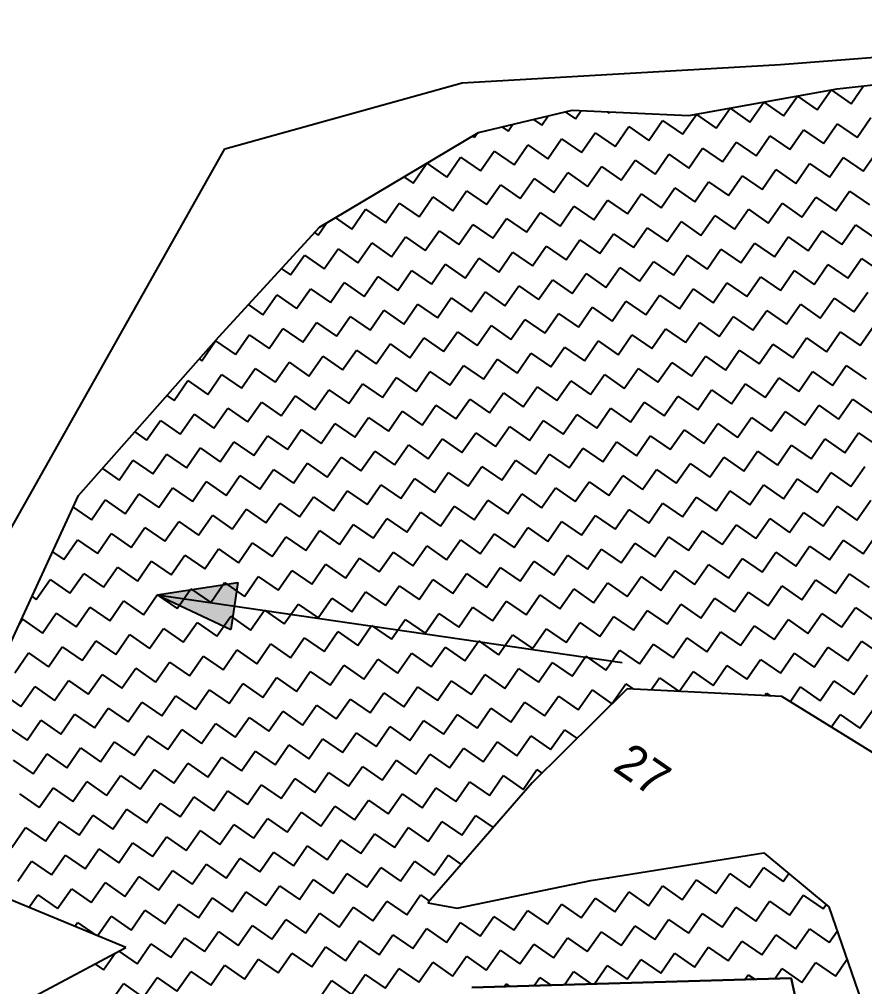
# Model space of a CAD drawing. Header units: metres. Extents: x 282167 to 284586, y 2020907 to 2023042.
# Drawn here: x 282278.9 to 282497.5, y 2022656 to 2022906.3 of the extents above; entities that cross this region are included whole.
import ezdxf
from ezdxf.enums import TextEntityAlignment as Align

# ---------------------------------------------------------------- set-up
doc = ezdxf.new("R2010")
doc.units = ezdxf.units.M
doc.header["$MEASUREMENT"] = 0
for name, color, linetype in [('POLY_HATCH', 12, 'Continuous'), ('POLY_PARCEL', 6, 'Continuous'), ('TEXT_PARCEL', 7, 'Continuous'), ('V_BOUND_LINE', 7, 'Continuous')]:
    doc.layers.add(name, color=color, linetype=linetype)
doc.styles.add('TEXT_MAP', font='', dxfattribs={"height": 2.5})
doc.styles.get('TEXT_MAP').set_extended_font_data('Kruti Dev 050')

msp = doc.modelspace()

# ---------------------------------------------------------------- hatches: boundary and pattern name
h = msp.add_hatch(color=256)
h.paths.add_polyline_path([(282334.51, 2022754.48), (282335.39, 2022760.59), (282314.54, 2022757.38)])
h.paths.add_polyline_path([(282314.54, 2022757.38), (282333.62, 2022748.38), (282334.51, 2022754.48)])

# ---------------------------------------------------------------- linework, layer by layer
for points in [[(282314.54, 2022757.38), (282335.39, 2022760.59)], [(282335.39, 2022760.59), (282333.62, 2022748.38)], [(282314.54, 2022757.38), (282434.81, 2022739.91)], [(282314.54, 2022757.38), (282333.62, 2022748.38)]]:
    msp.add_lwpolyline(points)
at = {"layer": 'POLY_HATCH'}
for p, q in [((282490.42, 2022888.31), (282522.46, 2022891.81)), ((282452.09, 2022881.37), (282490.42, 2022888.31)), ((282397.64, 2022877.03), (282421.91, 2022882.81)), ((282421.91, 2022882.81), (282452.09, 2022881.37)), ((282356.51, 2022852.55), (282397.64, 2022877.03)), ((282330.48, 2022824.18), (282356.51, 2022852.55)), ((282294.22, 2022783.09), (282330.48, 2022824.18)), ((282272.42, 2022735.88), (282294.22, 2022783.09)), ((282436.12, 2022733.03), (282411.53, 2022708.79)), ((282476.07, 2022731.06), (282436.12, 2022733.03)), ((282507.18, 2022711.84), (282476.07, 2022731.06)), ((282411.53, 2022708.79), (282384.5, 2022677.66)), ((282426.72, 2022683.46), (282471.45, 2022690.64)), ((282471.45, 2022690.64), (282488.26, 2022676.65)), ((282306.39, 2022666.15), (282250.64, 2022689.2)), ((282392.12, 2022676.28), (282426.72, 2022683.46)), ((282384.5, 2022677.66), (282392.12, 2022676.28)), ((282488.26, 2022676.65), (282499.92, 2022642.87)), ((282279.12, 2022651.55), (282306.39, 2022666.15)), ((282395.96, 2022655.8), (282478.53, 2022658.19)), ((282478.53, 2022658.19), (282496.6, 2022576.83))]:
    msp.add_line(p, q, dxfattribs=at)
at = {"layer": 'POLY_HATCH', "linetype": 'Continuous'}
for p, q in [((282485.28, 2022882.86), (282488.85, 2022888.01)), ((282488.85, 2022888.01), (282494, 2022884.44)), ((282494, 2022884.44), (282497.19, 2022889.05)), ((282467.86, 2022879.7), (282471.42, 2022884.85)), ((282471.42, 2022884.85), (282476.57, 2022881.28)), ((282476.57, 2022881.28), (282480.14, 2022886.43)), ((282480.14, 2022886.43), (282485.28, 2022882.86)), ((282420.04, 2022882.36), (282422.71, 2022880.51)), ((282422.71, 2022880.51), (282424.22, 2022882.7)), ((282431.02, 2022882.37), (282431.42, 2022882.09)), ((282431.42, 2022882.09), (282431.6, 2022882.34)), ((282459.14, 2022878.12), (282462.71, 2022883.27)), ((282462.71, 2022883.27), (282467.86, 2022879.7)), ((282411.85, 2022880.41), (282414, 2022878.93)), ((282414, 2022878.93), (282415.65, 2022881.32)), ((282441.72, 2022874.96), (282445.28, 2022880.1)), ((282445.28, 2022880.1), (282450.43, 2022876.54)), ((282450.43, 2022876.54), (282454, 2022881.68)), ((282454, 2022881.68), (282459.14, 2022878.12)), ((282495.58, 2022875.73), (282499.14, 2022880.88)), ((282403.67, 2022878.47), (282405.28, 2022877.35)), ((282405.28, 2022877.35), (282406.53, 2022879.15)), ((282433, 2022873.38), (282436.57, 2022878.52)), ((282436.57, 2022878.52), (282441.72, 2022874.96)), ((282478.15, 2022872.57), (282481.72, 2022877.71)), ((282481.72, 2022877.71), (282486.86, 2022874.15)), ((282486.86, 2022874.15), (282490.43, 2022879.29)), ((282490.43, 2022879.29), (282495.58, 2022875.73)), ((282396.08, 2022876.1), (282396.57, 2022875.77)), ((282396.57, 2022875.77), (282397.31, 2022876.84)), ((282415.58, 2022870.21), (282419.14, 2022875.36)), ((282419.14, 2022875.36), (282424.29, 2022871.8)), ((282424.29, 2022871.8), (282427.86, 2022876.94)), ((282427.86, 2022876.94), (282433, 2022873.38)), ((282460.72, 2022869.41), (282464.29, 2022874.55)), ((282464.29, 2022874.55), (282469.44, 2022870.99)), ((282469.44, 2022870.99), (282473, 2022876.13)), ((282473, 2022876.13), (282478.15, 2022872.57)), ((282398.15, 2022867.05), (282401.72, 2022872.2)), ((282401.72, 2022872.2), (282406.86, 2022868.63)), ((282406.86, 2022868.63), (282410.43, 2022873.78)), ((282410.43, 2022873.78), (282415.58, 2022870.21)), ((282452.01, 2022867.82), (282455.58, 2022872.97)), ((282455.58, 2022872.97), (282460.72, 2022869.41)), ((282497.16, 2022867.01), (282500.73, 2022872.16)), ((282389.44, 2022865.47), (282393, 2022870.62)), ((282393, 2022870.62), (282398.15, 2022867.05)), ((282434.58, 2022864.66), (282438.15, 2022869.81)), ((282438.15, 2022869.81), (282443.3, 2022866.24)), ((282443.3, 2022866.24), (282446.86, 2022871.39)), ((282446.86, 2022871.39), (282452.01, 2022867.82)), ((282488.45, 2022865.43), (282492.01, 2022870.58)), ((282492.01, 2022870.58), (282497.16, 2022867.01)), ((282380.72, 2022863.89), (282384.29, 2022869.04)), ((282384.29, 2022869.04), (282389.44, 2022865.47)), ((282425.87, 2022863.08), (282429.44, 2022868.23)), ((282429.44, 2022868.23), (282434.58, 2022864.66)), ((282471.02, 2022862.27), (282474.59, 2022867.42)), ((282474.59, 2022867.42), (282479.73, 2022863.85)), ((282479.73, 2022863.85), (282483.3, 2022869)), ((282483.3, 2022869), (282488.45, 2022865.43)), ((282378.34, 2022865.54), (282380.72, 2022863.89)), ((282408.44, 2022859.92), (282412.01, 2022865.07)), ((282412.01, 2022865.07), (282417.16, 2022861.5)), ((282417.16, 2022861.5), (282420.72, 2022866.65)), ((282420.72, 2022866.65), (282425.87, 2022863.08)), ((282462.31, 2022860.69), (282465.87, 2022865.84)), ((282465.87, 2022865.84), (282471.02, 2022862.27)), ((282399.73, 2022858.34), (282403.3, 2022863.49)), ((282403.3, 2022863.49), (282408.44, 2022859.92)), ((282444.88, 2022857.53), (282448.44, 2022862.68)), ((282448.44, 2022862.68), (282453.59, 2022859.11)), ((282453.59, 2022859.11), (282457.16, 2022864.26)), ((282457.16, 2022864.26), (282462.31, 2022860.69)), ((282382.3, 2022855.18), (282385.87, 2022860.33)), ((282385.87, 2022860.33), (282391.02, 2022856.76)), ((282391.02, 2022856.76), (282394.58, 2022861.91)), ((282394.58, 2022861.91), (282399.73, 2022858.34)), ((282427.45, 2022854.37), (282431.02, 2022859.52)), ((282431.02, 2022859.52), (282436.17, 2022855.95)), ((282436.17, 2022855.95), (282439.73, 2022861.1)), ((282439.73, 2022861.1), (282444.88, 2022857.53)), ((282481.31, 2022855.14), (282484.88, 2022860.29)), ((282484.88, 2022860.29), (282490.03, 2022856.72)), ((282490.03, 2022856.72), (282493.59, 2022861.87)), ((282493.59, 2022861.87), (282498.74, 2022858.3)), ((282364.88, 2022852.02), (282368.44, 2022857.16)), ((282368.44, 2022857.16), (282373.59, 2022853.6)), ((282373.59, 2022853.6), (282377.16, 2022858.74)), ((282377.16, 2022858.74), (282382.3, 2022855.18)), ((282418.74, 2022852.79), (282422.3, 2022857.94)), ((282422.3, 2022857.94), (282427.45, 2022854.37)), ((282463.89, 2022851.98), (282467.45, 2022857.13)), ((282467.45, 2022857.13), (282472.6, 2022853.56)), ((282472.6, 2022853.56), (282476.17, 2022858.71)), ((282476.17, 2022858.71), (282481.31, 2022855.14)), ((282360.6, 2022854.98), (282364.88, 2022852.02)), ((282401.31, 2022849.63), (282404.88, 2022854.77)), ((282404.88, 2022854.77), (282410.03, 2022851.21)), ((282410.03, 2022851.21), (282413.59, 2022856.35)), ((282413.59, 2022856.35), (282418.74, 2022852.79)), ((282455.17, 2022850.4), (282458.74, 2022855.54)), ((282458.74, 2022855.54), (282463.89, 2022851.98)), ((282356.16, 2022850.44), (282358.42, 2022853.69)), ((282392.6, 2022848.05), (282396.16, 2022853.19)), ((282396.16, 2022853.19), (282401.31, 2022849.63)), ((282437.75, 2022847.24), (282441.31, 2022852.38)), ((282441.31, 2022852.38), (282446.46, 2022848.82)), ((282446.46, 2022848.82), (282450.03, 2022853.96)), ((282450.03, 2022853.96), (282455.17, 2022850.4)), ((282491.61, 2022848.01), (282495.17, 2022853.15)), ((282495.17, 2022853.15), (282500.32, 2022849.59)), ((282355.19, 2022851.11), (282356.16, 2022850.44)), ((282375.17, 2022844.88), (282378.74, 2022850.03)), ((282378.74, 2022850.03), (282383.89, 2022846.47)), ((282383.89, 2022846.47), (282387.45, 2022851.61)), ((282387.45, 2022851.61), (282392.6, 2022848.05)), ((282429.03, 2022845.66), (282432.6, 2022850.8)), ((282432.6, 2022850.8), (282437.75, 2022847.24)), ((282474.18, 2022844.85), (282477.75, 2022849.99)), ((282477.75, 2022849.99), (282482.89, 2022846.43)), ((282482.89, 2022846.43), (282486.46, 2022851.57)), ((282486.46, 2022851.57), (282491.61, 2022848.01)), ((282366.46, 2022843.3), (282370.02, 2022848.45)), ((282370.02, 2022848.45), (282375.17, 2022844.88)), ((282411.61, 2022842.49), (282415.17, 2022847.64)), ((282415.17, 2022847.64), (282420.32, 2022844.07)), ((282420.32, 2022844.07), (282423.89, 2022849.22)), ((282423.89, 2022849.22), (282429.03, 2022845.66)), ((282465.47, 2022843.27), (282469.03, 2022848.41)), ((282469.03, 2022848.41), (282474.18, 2022844.85)), ((282349.03, 2022840.14), (282352.6, 2022845.29)), ((282352.6, 2022845.29), (282357.74, 2022841.72)), ((282357.74, 2022841.72), (282361.31, 2022846.87)), ((282361.31, 2022846.87), (282366.46, 2022843.3)), ((282394.18, 2022839.33), (282397.75, 2022844.48)), ((282397.75, 2022844.48), (282402.89, 2022840.91)), ((282402.89, 2022840.91), (282406.46, 2022846.06)), ((282406.46, 2022846.06), (282411.61, 2022842.49)), ((282448.04, 2022840.1), (282451.61, 2022845.25)), ((282451.61, 2022845.25), (282456.75, 2022841.68)), ((282456.75, 2022841.68), (282460.32, 2022846.83)), ((282460.32, 2022846.83), (282465.47, 2022843.27)), ((282493.19, 2022839.29), (282496.75, 2022844.44)), ((282496.75, 2022844.44), (282501.9, 2022840.87)), ((282385.47, 2022837.75), (282389.03, 2022842.9)), ((282389.03, 2022842.9), (282394.18, 2022839.33)), ((282430.61, 2022836.94), (282434.18, 2022842.09)), ((282434.18, 2022842.09), (282439.33, 2022838.52)), ((282439.33, 2022838.52), (282442.89, 2022843.67)), ((282442.89, 2022843.67), (282448.04, 2022840.1)), ((282484.47, 2022837.71), (282488.04, 2022842.86)), ((282488.04, 2022842.86), (282493.19, 2022839.29)), ((282346.64, 2022841.8), (282349.03, 2022840.14)), ((282368.04, 2022834.59), (282371.61, 2022839.74)), ((282371.61, 2022839.74), (282376.75, 2022836.17)), ((282376.75, 2022836.17), (282380.32, 2022841.32)), ((282380.32, 2022841.32), (282385.47, 2022837.75)), ((282421.9, 2022835.36), (282425.47, 2022840.51)), ((282425.47, 2022840.51), (282430.61, 2022836.94)), ((282467.05, 2022834.55), (282470.61, 2022839.7)), ((282470.61, 2022839.7), (282475.76, 2022836.13)), ((282475.76, 2022836.13), (282479.33, 2022841.28)), ((282479.33, 2022841.28), (282484.47, 2022837.71)), ((282359.33, 2022833.01), (282362.89, 2022838.16)), ((282362.89, 2022838.16), (282368.04, 2022834.59)), ((282404.47, 2022832.2), (282408.04, 2022837.35)), ((282408.04, 2022837.35), (282413.19, 2022833.78)), ((282413.19, 2022833.78), (282416.75, 2022838.93)), ((282416.75, 2022838.93), (282421.9, 2022835.36)), ((282458.33, 2022832.97), (282461.9, 2022838.12)), ((282461.9, 2022838.12), (282467.05, 2022834.55)), ((282341.9, 2022829.85), (282345.47, 2022834.99)), ((282345.47, 2022834.99), (282350.61, 2022831.43)), ((282350.61, 2022831.43), (282354.18, 2022836.58)), ((282354.18, 2022836.58), (282359.33, 2022833.01)), ((282395.76, 2022830.62), (282399.33, 2022835.77)), ((282399.33, 2022835.77), (282404.47, 2022832.2)), ((282440.91, 2022829.81), (282444.47, 2022834.96)), ((282444.47, 2022834.96), (282449.62, 2022831.39)), ((282449.62, 2022831.39), (282453.19, 2022836.54)), ((282453.19, 2022836.54), (282458.33, 2022832.97)), ((282494.77, 2022830.58), (282498.33, 2022835.73)), ((282338.1, 2022832.48), (282341.9, 2022829.85)), ((282378.33, 2022827.46), (282381.9, 2022832.6)), ((282381.9, 2022832.6), (282387.05, 2022829.04)), ((282387.05, 2022829.04), (282390.61, 2022834.19)), ((282390.61, 2022834.19), (282395.76, 2022830.62)), ((282432.19, 2022828.23), (282435.76, 2022833.38)), ((282435.76, 2022833.38), (282440.91, 2022829.81)), ((282477.34, 2022827.42), (282480.91, 2022832.57)), ((282480.91, 2022832.57), (282486.06, 2022829)), ((282486.06, 2022829), (282489.62, 2022834.15)), ((282489.62, 2022834.15), (282494.77, 2022830.58)), ((282360.91, 2022824.3), (282364.47, 2022829.44)), ((282364.47, 2022829.44), (282369.62, 2022825.88)), ((282369.62, 2022825.88), (282373.19, 2022831.02)), ((282373.19, 2022831.02), (282378.33, 2022827.46)), ((282414.77, 2022825.07), (282418.33, 2022830.21)), ((282418.33, 2022830.21), (282423.48, 2022826.65)), ((282423.48, 2022826.65), (282427.05, 2022831.8)), ((282427.05, 2022831.8), (282432.19, 2022828.23)), ((282468.63, 2022825.84), (282472.19, 2022830.99)), ((282472.19, 2022830.99), (282477.34, 2022827.42)), ((282352.19, 2022822.72), (282355.76, 2022827.86)), ((282355.76, 2022827.86), (282360.91, 2022824.3)), ((282397.34, 2022821.91), (282400.91, 2022827.05)), ((282400.91, 2022827.05), (282406.05, 2022823.49)), ((282406.05, 2022823.49), (282409.62, 2022828.63)), ((282409.62, 2022828.63), (282414.77, 2022825.07)), ((282451.2, 2022822.68), (282454.77, 2022827.82)), ((282454.77, 2022827.82), (282459.92, 2022824.26)), ((282459.92, 2022824.26), (282463.48, 2022829.4)), ((282463.48, 2022829.4), (282468.63, 2022825.84)), ((282496.35, 2022821.87), (282499.92, 2022827.01)), ((282334.77, 2022819.55), (282338.33, 2022824.7)), ((282338.33, 2022824.7), (282343.48, 2022821.13)), ((282343.48, 2022821.13), (282347.05, 2022826.28)), ((282347.05, 2022826.28), (282352.19, 2022822.72)), ((282388.63, 2022820.32), (282392.19, 2022825.47)), ((282392.19, 2022825.47), (282397.34, 2022821.91)), ((282433.77, 2022819.52), (282437.34, 2022824.66)), ((282437.34, 2022824.66), (282442.49, 2022821.1)), ((282442.49, 2022821.1), (282446.05, 2022826.24)), ((282446.05, 2022826.24), (282451.2, 2022822.68)), ((282487.64, 2022820.29), (282491.2, 2022825.43)), ((282491.2, 2022825.43), (282496.35, 2022821.87)), ((282326.05, 2022817.97), (282329.62, 2022823.12)), ((282329.62, 2022823.12), (282334.77, 2022819.55)), ((282371.2, 2022817.16), (282374.77, 2022822.31)), ((282374.77, 2022822.31), (282379.91, 2022818.74)), ((282379.91, 2022818.74), (282383.48, 2022823.89)), ((282383.48, 2022823.89), (282388.63, 2022820.32)), ((282425.06, 2022817.93), (282428.63, 2022823.08)), ((282428.63, 2022823.08), (282433.77, 2022819.52)), ((282470.21, 2022817.13), (282473.78, 2022822.27)), ((282473.78, 2022822.27), (282478.92, 2022818.71)), ((282478.92, 2022818.71), (282482.49, 2022823.85)), ((282482.49, 2022823.85), (282487.64, 2022820.29)), ((282362.49, 2022815.58), (282366.05, 2022820.73)), ((282366.05, 2022820.73), (282371.2, 2022817.16)), ((282407.63, 2022814.77), (282411.2, 2022819.92)), ((282411.2, 2022819.92), (282416.35, 2022816.35)), ((282416.35, 2022816.35), (282419.91, 2022821.5)), ((282419.91, 2022821.5), (282425.06, 2022817.93)), ((282461.5, 2022815.54), (282465.06, 2022820.69)), ((282465.06, 2022820.69), (282470.21, 2022817.13)), ((282325.4, 2022818.43), (282326.05, 2022817.97)), ((282345.06, 2022812.42), (282348.63, 2022817.57)), ((282348.63, 2022817.57), (282353.77, 2022814)), ((282353.77, 2022814), (282357.34, 2022819.15)), ((282357.34, 2022819.15), (282362.49, 2022815.58)), ((282398.92, 2022813.19), (282402.49, 2022818.34)), ((282402.49, 2022818.34), (282407.63, 2022814.77)), ((282444.07, 2022812.38), (282447.64, 2022817.53)), ((282447.64, 2022817.53), (282452.78, 2022813.96)), ((282452.78, 2022813.96), (282456.35, 2022819.11)), ((282456.35, 2022819.11), (282461.5, 2022815.54)), ((282327.63, 2022809.26), (282331.2, 2022814.41)), ((282331.2, 2022814.41), (282336.35, 2022810.84)), ((282336.35, 2022810.84), (282339.91, 2022815.99)), ((282339.91, 2022815.99), (282345.06, 2022812.42)), ((282381.49, 2022810.03), (282385.06, 2022815.18)), ((282385.06, 2022815.18), (282390.21, 2022811.61)), ((282390.21, 2022811.61), (282393.77, 2022816.76)), ((282393.77, 2022816.76), (282398.92, 2022813.19)), ((282435.36, 2022810.8), (282438.92, 2022815.95)), ((282438.92, 2022815.95), (282444.07, 2022812.38)), ((282480.5, 2022809.99), (282484.07, 2022815.14)), ((282484.07, 2022815.14), (282489.22, 2022811.57)), ((282489.22, 2022811.57), (282492.78, 2022816.72)), ((282492.78, 2022816.72), (282497.93, 2022813.15)), ((282318.92, 2022807.68), (282322.49, 2022812.83)), ((282322.49, 2022812.83), (282327.63, 2022809.26)), ((282364.07, 2022806.87), (282367.63, 2022812.02)), ((282367.63, 2022812.02), (282372.78, 2022808.45)), ((282372.78, 2022808.45), (282376.35, 2022813.6)), ((282376.35, 2022813.6), (282381.49, 2022810.03)), ((282417.93, 2022807.64), (282421.5, 2022812.79)), ((282421.5, 2022812.79), (282426.64, 2022809.22)), ((282426.64, 2022809.22), (282430.21, 2022814.37)), ((282430.21, 2022814.37), (282435.36, 2022810.8)), ((282463.08, 2022806.83), (282466.64, 2022811.98)), ((282466.64, 2022811.98), (282471.79, 2022808.41)), ((282471.79, 2022808.41), (282475.36, 2022813.56)), ((282475.36, 2022813.56), (282480.5, 2022809.99)), ((282355.35, 2022805.29), (282358.92, 2022810.44)), ((282358.92, 2022810.44), (282364.07, 2022806.87)), ((282400.5, 2022804.48), (282404.07, 2022809.63)), ((282404.07, 2022809.63), (282409.22, 2022806.06)), ((282409.22, 2022806.06), (282412.78, 2022811.21)), ((282412.78, 2022811.21), (282417.93, 2022807.64)), ((282454.36, 2022805.25), (282457.93, 2022810.4)), ((282457.93, 2022810.4), (282463.08, 2022806.83)), ((282317.06, 2022808.97), (282318.92, 2022807.68)), ((282337.93, 2022802.13), (282341.49, 2022807.27)), ((282341.49, 2022807.27), (282346.64, 2022803.71)), ((282346.64, 2022803.71), (282350.21, 2022808.85)), ((282350.21, 2022808.85), (282355.35, 2022805.29)), ((282391.79, 2022802.9), (282395.36, 2022808.05)), ((282395.36, 2022808.05), (282400.5, 2022804.48)), ((282436.94, 2022802.09), (282440.5, 2022807.24)), ((282440.5, 2022807.24), (282445.65, 2022803.67)), ((282445.65, 2022803.67), (282449.22, 2022808.82)), ((282449.22, 2022808.82), (282454.36, 2022805.25)), ((282490.8, 2022802.86), (282494.36, 2022808.01)), ((282494.36, 2022808.01), (282499.51, 2022804.44)), ((282329.21, 2022800.55), (282332.78, 2022805.69)), ((282332.78, 2022805.69), (282337.93, 2022802.13)), ((282374.36, 2022799.74), (282377.93, 2022804.88)), ((282377.93, 2022804.88), (282383.08, 2022801.32)), ((282383.08, 2022801.32), (282386.64, 2022806.46)), ((282386.64, 2022806.46), (282391.79, 2022802.9)), ((282428.22, 2022800.51), (282431.79, 2022805.65)), ((282431.79, 2022805.65), (282436.94, 2022802.09)), ((282473.37, 2022799.7), (282476.94, 2022804.85)), ((282476.94, 2022804.85), (282482.08, 2022801.28)), ((282482.08, 2022801.28), (282485.65, 2022806.43)), ((282485.65, 2022806.43), (282490.8, 2022802.86)), ((282311.79, 2022797.38), (282315.35, 2022802.53)), ((282315.35, 2022802.53), (282320.5, 2022798.97)), ((282320.5, 2022798.97), (282324.07, 2022804.11)), ((282324.07, 2022804.11), (282329.21, 2022800.55)), ((282365.65, 2022798.16), (282369.22, 2022803.3)), ((282369.22, 2022803.3), (282374.36, 2022799.74)), ((282410.8, 2022797.35), (282414.36, 2022802.49)), ((282414.36, 2022802.49), (282419.51, 2022798.93)), ((282419.51, 2022798.93), (282423.08, 2022804.07)), ((282423.08, 2022804.07), (282428.22, 2022800.51)), ((282464.66, 2022798.12), (282468.22, 2022803.26)), ((282468.22, 2022803.26), (282473.37, 2022799.7)), ((282308.71, 2022799.52), (282311.79, 2022797.38)), ((282348.22, 2022794.99), (282351.79, 2022800.14)), ((282351.79, 2022800.14), (282356.94, 2022796.58)), ((282356.94, 2022796.58), (282360.5, 2022801.72)), ((282360.5, 2022801.72), (282365.65, 2022798.16)), ((282402.08, 2022795.77), (282405.65, 2022800.91)), ((282405.65, 2022800.91), (282410.8, 2022797.35)), ((282447.23, 2022794.96), (282450.8, 2022800.1)), ((282450.8, 2022800.1), (282455.94, 2022796.54)), ((282455.94, 2022796.54), (282459.51, 2022801.68)), ((282459.51, 2022801.68), (282464.66, 2022798.12)), ((282330.8, 2022791.83), (282334.36, 2022796.98)), ((282334.36, 2022796.98), (282339.51, 2022793.41)), ((282339.51, 2022793.41), (282343.07, 2022798.56)), ((282343.07, 2022798.56), (282348.22, 2022794.99)), ((282384.66, 2022792.6), (282388.22, 2022797.75)), ((282388.22, 2022797.75), (282393.37, 2022794.18)), ((282393.37, 2022794.18), (282396.94, 2022799.33)), ((282396.94, 2022799.33), (282402.08, 2022795.77)), ((282429.8, 2022791.79), (282433.37, 2022796.94)), ((282433.37, 2022796.94), (282438.52, 2022793.38)), ((282438.52, 2022793.38), (282442.08, 2022798.52)), ((282442.08, 2022798.52), (282447.23, 2022794.96)), ((282483.66, 2022792.57), (282487.23, 2022797.71)), ((282487.23, 2022797.71), (282492.38, 2022794.15)), ((282492.38, 2022794.15), (282495.94, 2022799.29)), ((282495.94, 2022799.29), (282501.09, 2022795.73)), ((282322.08, 2022790.25), (282325.65, 2022795.4)), ((282325.65, 2022795.4), (282330.8, 2022791.83)), ((282367.23, 2022789.44), (282370.8, 2022794.59)), ((282370.8, 2022794.59), (282375.94, 2022791.02)), ((282375.94, 2022791.02), (282379.51, 2022796.17)), ((282379.51, 2022796.17), (282384.66, 2022792.6)), ((282421.09, 2022790.21), (282424.66, 2022795.36)), ((282424.66, 2022795.36), (282429.8, 2022791.79)), ((282466.24, 2022789.4), (282469.8, 2022794.55)), ((282469.8, 2022794.55), (282474.95, 2022790.98)), ((282474.95, 2022790.98), (282478.52, 2022796.13)), ((282478.52, 2022796.13), (282483.66, 2022792.57)), ((282304.66, 2022787.09), (282308.22, 2022792.24)), ((282308.22, 2022792.24), (282313.37, 2022788.67)), ((282313.37, 2022788.67), (282316.93, 2022793.82)), ((282316.93, 2022793.82), (282322.08, 2022790.25)), ((282358.52, 2022787.86), (282362.08, 2022793.01)), ((282362.08, 2022793.01), (282367.23, 2022789.44)), ((282403.66, 2022787.05), (282407.23, 2022792.2)), ((282407.23, 2022792.2), (282412.38, 2022788.63)), ((282412.38, 2022788.63), (282415.94, 2022793.78)), ((282415.94, 2022793.78), (282421.09, 2022790.21)), ((282457.52, 2022787.82), (282461.09, 2022792.97)), ((282461.09, 2022792.97), (282466.24, 2022789.4)), ((282300.37, 2022790.06), (282304.66, 2022787.09)), ((282341.09, 2022784.7), (282344.66, 2022789.85)), ((282344.66, 2022789.85), (282349.8, 2022786.28)), ((282349.8, 2022786.28), (282353.37, 2022791.43)), ((282353.37, 2022791.43), (282358.52, 2022787.86)), ((282394.95, 2022785.47), (282398.52, 2022790.62)), ((282398.52, 2022790.62), (282403.66, 2022787.05)), ((282440.1, 2022784.66), (282443.66, 2022789.81)), ((282443.66, 2022789.81), (282448.81, 2022786.24)), ((282448.81, 2022786.24), (282452.38, 2022791.39)), ((282452.38, 2022791.39), (282457.52, 2022787.82)), ((282493.96, 2022785.43), (282497.53, 2022790.58)), ((282332.38, 2022783.12), (282335.94, 2022788.27)), ((282335.94, 2022788.27), (282341.09, 2022784.7)), ((282377.52, 2022782.31), (282381.09, 2022787.46)), ((282381.09, 2022787.46), (282386.24, 2022783.89)), ((282386.24, 2022783.89), (282389.8, 2022789.04)), ((282389.8, 2022789.04), (282394.95, 2022785.47)), ((282431.38, 2022783.08), (282434.95, 2022788.23)), ((282434.95, 2022788.23), (282440.1, 2022784.66)), ((282476.53, 2022782.27), (282480.1, 2022787.42)), ((282480.1, 2022787.42), (282485.25, 2022783.85)), ((282485.25, 2022783.85), (282488.81, 2022789)), ((282488.81, 2022789), (282493.96, 2022785.43)), ((282314.95, 2022779.96), (282318.52, 2022785.11)), ((282318.52, 2022785.11), (282323.66, 2022781.54)), ((282323.66, 2022781.54), (282327.23, 2022786.69)), ((282327.23, 2022786.69), (282332.38, 2022783.12)), ((282368.81, 2022780.73), (282372.38, 2022785.88)), ((282372.38, 2022785.88), (282377.52, 2022782.31)), ((282413.96, 2022779.92), (282417.52, 2022785.07)), ((282417.52, 2022785.07), (282422.67, 2022781.5)), ((282422.67, 2022781.5), (282426.24, 2022786.65)), ((282426.24, 2022786.65), (282431.38, 2022783.08)), ((282467.82, 2022780.69), (282471.39, 2022785.84)), ((282471.39, 2022785.84), (282476.53, 2022782.27)), ((282297.52, 2022776.8), (282301.09, 2022781.94)), ((282301.09, 2022781.94), (282306.24, 2022778.38)), ((282306.24, 2022778.38), (282309.8, 2022783.52)), ((282309.8, 2022783.52), (282314.95, 2022779.96)), ((282351.38, 2022777.57), (282354.95, 2022782.71)), ((282354.95, 2022782.71), (282360.1, 2022779.15)), ((282360.1, 2022779.15), (282363.66, 2022784.3)), ((282363.66, 2022784.3), (282368.81, 2022780.73)), ((282396.53, 2022776.76), (282400.1, 2022781.91)), ((282400.1, 2022781.91), (282405.24, 2022778.34)), ((282405.24, 2022778.34), (282408.81, 2022783.49)), ((282408.81, 2022783.49), (282413.96, 2022779.92)), ((282450.39, 2022777.53), (282453.96, 2022782.68)), ((282453.96, 2022782.68), (282459.11, 2022779.11)), ((282459.11, 2022779.11), (282462.67, 2022784.26)), ((282462.67, 2022784.26), (282467.82, 2022780.69)), ((282495.54, 2022776.72), (282499.11, 2022781.87)), ((282292.82, 2022780.06), (282297.52, 2022776.8)), ((282333.96, 2022774.41), (282337.52, 2022779.55)), ((282337.52, 2022779.55), (282342.67, 2022775.99)), ((282342.67, 2022775.99), (282346.24, 2022781.13)), ((282346.24, 2022781.13), (282351.38, 2022777.57)), ((282387.82, 2022775.18), (282391.38, 2022780.32)), ((282391.38, 2022780.32), (282396.53, 2022776.76)), ((282432.97, 2022774.37), (282436.53, 2022779.51)), ((282436.53, 2022779.51), (282441.68, 2022775.95)), ((282441.68, 2022775.95), (282445.25, 2022781.1)), ((282445.25, 2022781.1), (282450.39, 2022777.53)), ((282486.83, 2022775.14), (282490.39, 2022780.29)), ((282490.39, 2022780.29), (282495.54, 2022776.72)), ((282325.24, 2022772.83), (282328.81, 2022777.97)), ((282328.81, 2022777.97), (282333.96, 2022774.41)), ((282370.39, 2022772.02), (282373.96, 2022777.16)), ((282373.96, 2022777.16), (282379.1, 2022773.6)), ((282379.1, 2022773.6), (282382.67, 2022778.74)), ((282382.67, 2022778.74), (282387.82, 2022775.18)), ((282424.25, 2022772.79), (282427.82, 2022777.93)), ((282427.82, 2022777.93), (282432.97, 2022774.37)), ((282469.4, 2022771.98), (282472.97, 2022777.12)), ((282472.97, 2022777.12), (282478.11, 2022773.56)), ((282478.11, 2022773.56), (282481.68, 2022778.71)), ((282481.68, 2022778.71), (282486.83, 2022775.14)), ((282307.82, 2022769.66), (282311.38, 2022774.81)), ((282311.38, 2022774.81), (282316.53, 2022771.24)), ((282316.53, 2022771.24), (282320.1, 2022776.39)), ((282320.1, 2022776.39), (282325.24, 2022772.83)), ((282361.68, 2022770.44), (282365.24, 2022775.58)), ((282365.24, 2022775.58), (282370.39, 2022772.02)), ((282406.83, 2022769.63), (282410.39, 2022774.77)), ((282410.39, 2022774.77), (282415.54, 2022771.21)), ((282415.54, 2022771.21), (282419.1, 2022776.35)), ((282419.1, 2022776.35), (282424.25, 2022772.79)), ((282460.69, 2022770.4), (282464.25, 2022775.54)), ((282464.25, 2022775.54), (282469.4, 2022771.98)), ((282299.1, 2022768.08), (282302.67, 2022773.23)), ((282302.67, 2022773.23), (282307.82, 2022769.66)), ((282344.25, 2022767.27), (282347.82, 2022772.42)), ((282347.82, 2022772.42), (282352.96, 2022768.85)), ((282352.96, 2022768.85), (282356.53, 2022774)), ((282356.53, 2022774), (282361.68, 2022770.44)), ((282398.11, 2022768.04), (282401.68, 2022773.19)), ((282401.68, 2022773.19), (282406.83, 2022769.63)), ((282443.26, 2022767.24), (282446.83, 2022772.38)), ((282446.83, 2022772.38), (282451.97, 2022768.82)), ((282451.97, 2022768.82), (282455.54, 2022773.96)), ((282455.54, 2022773.96), (282460.69, 2022770.4)), ((282497.12, 2022768.01), (282500.69, 2022773.15)), ((282290.39, 2022766.5), (282293.96, 2022771.65)), ((282293.96, 2022771.65), (282299.1, 2022768.08)), ((282335.54, 2022765.69), (282339.1, 2022770.84)), ((282339.1, 2022770.84), (282344.25, 2022767.27)), ((282380.69, 2022764.88), (282384.25, 2022770.03)), ((282384.25, 2022770.03), (282389.4, 2022766.46)), ((282389.4, 2022766.46), (282392.96, 2022771.61)), ((282392.96, 2022771.61), (282398.11, 2022768.04)), ((282434.55, 2022765.65), (282438.11, 2022770.8)), ((282438.11, 2022770.8), (282443.26, 2022767.24)), ((282479.69, 2022764.84), (282483.26, 2022769.99)), ((282483.26, 2022769.99), (282488.41, 2022766.43)), ((282488.41, 2022766.43), (282491.97, 2022771.57)), ((282491.97, 2022771.57), (282497.12, 2022768.01)), ((282287.49, 2022768.51), (282290.39, 2022766.5)), ((282318.11, 2022762.53), (282321.68, 2022767.68)), ((282321.68, 2022767.68), (282326.82, 2022764.11)), ((282326.82, 2022764.11), (282330.39, 2022769.26)), ((282330.39, 2022769.26), (282335.54, 2022765.69)), ((282363.26, 2022761.72), (282366.82, 2022766.87)), ((282366.82, 2022766.87), (282371.97, 2022763.3)), ((282371.97, 2022763.3), (282375.54, 2022768.45)), ((282375.54, 2022768.45), (282380.69, 2022764.88)), ((282417.12, 2022762.49), (282420.69, 2022767.64)), ((282420.69, 2022767.64), (282425.83, 2022764.07)), ((282425.83, 2022764.07), (282429.4, 2022769.22)), ((282429.4, 2022769.22), (282434.55, 2022765.65)), ((282470.98, 2022763.26), (282474.55, 2022768.41)), ((282474.55, 2022768.41), (282479.69, 2022764.84)), ((282300.68, 2022759.37), (282304.25, 2022764.52)), ((282304.25, 2022764.52), (282309.4, 2022760.95)), ((282309.4, 2022760.95), (282312.96, 2022766.1)), ((282312.96, 2022766.1), (282318.11, 2022762.53)), ((282354.55, 2022760.14), (282358.11, 2022765.29)), ((282358.11, 2022765.29), (282363.26, 2022761.72)), ((282399.69, 2022759.33), (282403.26, 2022764.48)), ((282403.26, 2022764.48), (282408.41, 2022760.91)), ((282408.41, 2022760.91), (282411.97, 2022766.06)), ((282411.97, 2022766.06), (282417.12, 2022762.49)), ((282453.55, 2022760.1), (282457.12, 2022765.25)), ((282457.12, 2022765.25), (282462.27, 2022761.68)), ((282462.27, 2022761.68), (282465.83, 2022766.83)), ((282465.83, 2022766.83), (282470.98, 2022763.26)), ((282291.97, 2022757.79), (282295.54, 2022762.94)), ((282295.54, 2022762.94), (282300.68, 2022759.37)), ((282337.12, 2022756.98), (282340.68, 2022762.13)), ((282340.68, 2022762.13), (282345.83, 2022758.56)), ((282345.83, 2022758.56), (282349.4, 2022763.71)), ((282349.4, 2022763.71), (282354.55, 2022760.14)), ((282390.98, 2022757.75), (282394.55, 2022762.9)), ((282394.55, 2022762.9), (282399.69, 2022759.33)), ((282436.13, 2022756.94), (282439.69, 2022762.09)), ((282439.69, 2022762.09), (282444.84, 2022758.52)), ((282444.84, 2022758.52), (282448.41, 2022763.67)), ((282448.41, 2022763.67), (282453.55, 2022760.1)), ((282489.99, 2022757.71), (282493.55, 2022762.86)), ((282493.55, 2022762.86), (282498.7, 2022759.29)), ((282283.26, 2022756.21), (282286.82, 2022761.36)), ((282286.82, 2022761.36), (282291.97, 2022757.79)), ((282328.4, 2022755.4), (282331.97, 2022760.55)), ((282331.97, 2022760.55), (282337.12, 2022756.98)), ((282373.55, 2022754.59), (282377.12, 2022759.74)), ((282377.12, 2022759.74), (282382.27, 2022756.17)), ((282382.27, 2022756.17), (282385.83, 2022761.32)), ((282385.83, 2022761.32), (282390.98, 2022757.75)), ((282427.41, 2022755.36), (282430.98, 2022760.51)), ((282430.98, 2022760.51), (282436.13, 2022756.94)), ((282472.56, 2022754.55), (282476.13, 2022759.7)), ((282476.13, 2022759.7), (282481.27, 2022756.13)), ((282481.27, 2022756.13), (282484.84, 2022761.28)), ((282484.84, 2022761.28), (282489.99, 2022757.71)), ((282282.16, 2022756.97), (282283.26, 2022756.21)), ((282310.98, 2022752.24), (282314.54, 2022757.38)), ((282314.54, 2022757.38), (282319.69, 2022753.82)), ((282319.69, 2022753.82), (282323.26, 2022758.96)), ((282323.26, 2022758.96), (282328.4, 2022755.4)), ((282364.84, 2022753.01), (282368.41, 2022758.16)), ((282368.41, 2022758.16), (282373.55, 2022754.59)), ((282409.99, 2022752.2), (282413.55, 2022757.35)), ((282413.55, 2022757.35), (282418.7, 2022753.78)), ((282418.7, 2022753.78), (282422.27, 2022758.93)), ((282422.27, 2022758.93), (282427.41, 2022755.36)), ((282463.85, 2022752.97), (282467.41, 2022758.12)), ((282467.41, 2022758.12), (282472.56, 2022754.55)), ((282302.26, 2022750.66), (282305.83, 2022755.8)), ((282305.83, 2022755.8), (282310.98, 2022752.24)), ((282347.41, 2022749.85), (282350.98, 2022754.99)), ((282350.98, 2022754.99), (282356.13, 2022751.43)), ((282356.13, 2022751.43), (282359.69, 2022756.57)), ((282359.69, 2022756.57), (282364.84, 2022753.01)), ((282401.27, 2022750.62), (282404.84, 2022755.77)), ((282404.84, 2022755.77), (282409.99, 2022752.2)), ((282446.42, 2022749.81), (282449.99, 2022754.96)), ((282449.99, 2022754.96), (282455.13, 2022751.39)), ((282455.13, 2022751.39), (282458.7, 2022756.54)), ((282458.7, 2022756.54), (282463.85, 2022752.97)), ((282284.84, 2022747.49), (282288.4, 2022752.64)), ((282288.4, 2022752.64), (282293.55, 2022749.08)), ((282293.55, 2022749.08), (282297.12, 2022754.22)), ((282297.12, 2022754.22), (282302.26, 2022750.66)), ((282329.99, 2022746.69), (282333.55, 2022751.83)), ((282333.55, 2022751.83), (282338.7, 2022748.27)), ((282338.7, 2022748.27), (282342.27, 2022753.41)), ((282342.27, 2022753.41), (282347.41, 2022749.85)), ((282383.85, 2022747.46), (282387.41, 2022752.6)), ((282387.41, 2022752.6), (282392.56, 2022749.04)), ((282392.56, 2022749.04), (282396.13, 2022754.18)), ((282396.13, 2022754.18), (282401.27, 2022750.62)), ((282437.71, 2022748.23), (282441.27, 2022753.37)), ((282441.27, 2022753.37), (282446.42, 2022749.81)), ((282482.86, 2022747.42), (282486.42, 2022752.57)), ((282486.42, 2022752.57), (282491.57, 2022749)), ((282491.57, 2022749), (282495.13, 2022754.15)), ((282495.13, 2022754.15), (282500.28, 2022750.58)), ((282278.9, 2022749.92), (282279.69, 2022751.06)), ((282279.69, 2022751.06), (282284.84, 2022747.49)), ((282321.27, 2022745.1), (282324.84, 2022750.25)), ((282324.84, 2022750.25), (282329.99, 2022746.69)), ((282366.42, 2022744.29), (282369.99, 2022749.44)), ((282369.99, 2022749.44), (282375.13, 2022745.88)), ((282375.13, 2022745.88), (282378.7, 2022751.02)), ((282378.7, 2022751.02), (282383.85, 2022747.46)), ((282420.28, 2022745.07), (282423.85, 2022750.21)), ((282423.85, 2022750.21), (282428.99, 2022746.65)), ((282428.99, 2022746.65), (282432.56, 2022751.79)), ((282432.56, 2022751.79), (282437.71, 2022748.23)), ((282465.43, 2022744.26), (282468.99, 2022749.4)), ((282468.99, 2022749.4), (282474.14, 2022745.84)), ((282474.14, 2022745.84), (282477.71, 2022750.98)), ((282477.71, 2022750.98), (282482.86, 2022747.42)), ((282303.85, 2022741.94), (282307.41, 2022747.09)), ((282307.41, 2022747.09), (282312.56, 2022743.52)), ((282312.56, 2022743.52), (282316.13, 2022748.67)), ((282316.13, 2022748.67), (282321.27, 2022745.1)), ((282357.71, 2022742.71), (282361.27, 2022747.86)), ((282361.27, 2022747.86), (282366.42, 2022744.29)), ((282402.85, 2022741.9), (282406.42, 2022747.05)), ((282406.42, 2022747.05), (282411.57, 2022743.49)), ((282411.57, 2022743.49), (282415.13, 2022748.63)), ((282415.13, 2022748.63), (282420.28, 2022745.07)), ((282456.72, 2022742.68), (282460.28, 2022747.82)), ((282460.28, 2022747.82), (282465.43, 2022744.26)), ((282295.13, 2022740.36), (282298.7, 2022745.51)), ((282298.7, 2022745.51), (282303.85, 2022741.94)), ((282340.28, 2022739.55), (282343.85, 2022744.7)), ((282343.85, 2022744.7), (282348.99, 2022741.13)), ((282348.99, 2022741.13), (282352.56, 2022746.28)), ((282352.56, 2022746.28), (282357.71, 2022742.71)), ((282394.14, 2022740.32), (282397.71, 2022745.47)), ((282397.71, 2022745.47), (282402.85, 2022741.9)), ((282439.29, 2022739.51), (282442.85, 2022744.66)), ((282442.85, 2022744.66), (282448, 2022741.1)), ((282448, 2022741.1), (282451.57, 2022746.24)), ((282451.57, 2022746.24), (282456.72, 2022742.68)), ((282493.15, 2022740.29), (282496.72, 2022745.43)), ((282496.72, 2022745.43), (282501.86, 2022741.87)), ((282277.71, 2022737.2), (282281.27, 2022742.35)), ((282281.27, 2022742.35), (282286.42, 2022738.78)), ((282286.42, 2022738.78), (282289.99, 2022743.93)), ((282289.99, 2022743.93), (282295.13, 2022740.36)), ((282331.57, 2022737.97), (282335.13, 2022743.12)), ((282335.13, 2022743.12), (282340.28, 2022739.55)), ((282376.71, 2022737.16), (282380.28, 2022742.31)), ((282380.28, 2022742.31), (282385.43, 2022738.74)), ((282385.43, 2022738.74), (282388.99, 2022743.89)), ((282388.99, 2022743.89), (282394.14, 2022740.32)), ((282430.58, 2022737.93), (282434.14, 2022743.08)), ((282434.14, 2022743.08), (282439.29, 2022739.51)), ((282475.72, 2022737.12), (282479.29, 2022742.27)), ((282479.29, 2022742.27), (282484.44, 2022738.7)), ((282484.44, 2022738.7), (282488, 2022743.85)), ((282488, 2022743.85), (282493.15, 2022740.29)), ((282314.14, 2022734.81), (282317.71, 2022739.96)), ((282317.71, 2022739.96), (282322.85, 2022736.39)), ((282322.85, 2022736.39), (282326.42, 2022741.54)), ((282326.42, 2022741.54), (282331.57, 2022737.97)), ((282368, 2022735.58), (282371.57, 2022740.73)), ((282371.57, 2022740.73), (282376.71, 2022737.16)), ((282413.15, 2022734.77), (282416.71, 2022739.92)), ((282416.71, 2022739.92), (282421.86, 2022736.35)), ((282421.86, 2022736.35), (282425.43, 2022741.5)), ((282425.43, 2022741.5), (282430.58, 2022737.93)), ((282467.01, 2022735.54), (282470.58, 2022740.69)), ((282470.58, 2022740.69), (282475.72, 2022737.12)), ((282305.43, 2022733.23), (282308.99, 2022738.38)), ((282308.99, 2022738.38), (282314.14, 2022734.81)), ((282350.57, 2022732.42), (282354.14, 2022737.57)), ((282354.14, 2022737.57), (282359.29, 2022734)), ((282359.29, 2022734), (282362.85, 2022739.15)), ((282362.85, 2022739.15), (282368, 2022735.58)), ((282404.43, 2022733.19), (282408, 2022738.34)), ((282408, 2022738.34), (282413.15, 2022734.77)), ((282449.58, 2022732.38), (282453.15, 2022737.53)), ((282453.15, 2022737.53), (282458.3, 2022733.96)), ((282458.3, 2022733.96), (282461.86, 2022739.11)), ((282461.86, 2022739.11), (282467.01, 2022735.54)), ((282288, 2022730.07), (282291.57, 2022735.22)), ((282291.57, 2022735.22), (282296.71, 2022731.65)), ((282296.71, 2022731.65), (282300.28, 2022736.8)), ((282300.28, 2022736.8), (282305.43, 2022733.23)), ((282333.15, 2022729.26), (282336.71, 2022734.41)), ((282336.71, 2022734.41), (282341.86, 2022730.84)), ((282341.86, 2022730.84), (282345.43, 2022735.99)), ((282345.43, 2022735.99), (282350.57, 2022732.42)), ((282387.01, 2022730.03), (282390.57, 2022735.18)), ((282390.57, 2022735.18), (282395.72, 2022731.61)), ((282395.72, 2022731.61), (282399.29, 2022736.76)), ((282399.29, 2022736.76), (282404.43, 2022733.19)), ((282432.16, 2022729.22), (282435.72, 2022734.37)), ((282435.72, 2022734.37), (282437.77, 2022732.95)), ((282442.21, 2022732.73), (282444.44, 2022735.95)), ((282444.44, 2022735.95), (282449.58, 2022732.38)), ((282486.02, 2022729.99), (282489.58, 2022735.14)), ((282489.58, 2022735.14), (282494.73, 2022731.57)), ((282494.73, 2022731.57), (282498.3, 2022736.72)), ((282274.14, 2022732.05), (282279.29, 2022728.49)), ((282279.29, 2022728.49), (282282.85, 2022733.63)), ((282282.85, 2022733.63), (282288, 2022730.07)), ((282324.43, 2022727.68), (282328, 2022732.82)), ((282328, 2022732.82), (282333.15, 2022729.26)), ((282369.58, 2022726.87), (282373.15, 2022732.02)), ((282373.15, 2022732.02), (282378.29, 2022728.45)), ((282378.29, 2022728.45), (282381.86, 2022733.6)), ((282381.86, 2022733.6), (282387.01, 2022730.03)), ((282423.44, 2022727.64), (282427.01, 2022732.79)), ((282427.01, 2022732.79), (282432.16, 2022729.22)), ((282471.67, 2022731.28), (282472.16, 2022731.98)), ((282472.16, 2022731.98), (282473.28, 2022731.2)), ((282478.22, 2022729.73), (282480.87, 2022733.56)), ((282480.87, 2022733.56), (282486.02, 2022729.99)), ((282307.01, 2022724.52), (282310.57, 2022729.66)), ((282310.57, 2022729.66), (282315.72, 2022726.1)), ((282315.72, 2022726.1), (282319.29, 2022731.24)), ((282319.29, 2022731.24), (282324.43, 2022727.68)), ((282360.87, 2022725.29), (282364.43, 2022730.43)), ((282364.43, 2022730.43), (282369.58, 2022726.87)), ((282406.02, 2022724.48), (282409.58, 2022729.62)), ((282409.58, 2022729.62), (282414.73, 2022726.06)), ((282414.73, 2022726.06), (282418.3, 2022731.21)), ((282418.3, 2022731.21), (282423.44, 2022727.64)), ((282298.29, 2022722.94), (282301.86, 2022728.08)), ((282301.86, 2022728.08), (282307.01, 2022724.52)), ((282343.44, 2022722.13), (282347.01, 2022727.27)), ((282347.01, 2022727.27), (282352.15, 2022723.71)), ((282352.15, 2022723.71), (282355.72, 2022728.85)), ((282355.72, 2022728.85), (282360.87, 2022725.29)), ((282397.3, 2022722.9), (282400.87, 2022728.04)), ((282400.87, 2022728.04), (282406.02, 2022724.48)), ((282496.31, 2022722.86), (282499.88, 2022728.01)), ((282280.87, 2022719.77), (282284.43, 2022724.92)), ((282284.43, 2022724.92), (282289.58, 2022721.35)), ((282289.58, 2022721.35), (282293.15, 2022726.5)), ((282293.15, 2022726.5), (282298.29, 2022722.94)), ((282334.73, 2022720.55), (282338.29, 2022725.69)), ((282338.29, 2022725.69), (282343.44, 2022722.13)), ((282379.88, 2022719.74), (282383.44, 2022724.88)), ((282383.44, 2022724.88), (282388.59, 2022721.32)), ((282388.59, 2022721.32), (282392.16, 2022726.46)), ((282392.16, 2022726.46), (282397.3, 2022722.9)), ((282488.89, 2022723.14), (282491.16, 2022726.43)), ((282491.16, 2022726.43), (282496.31, 2022722.86)), ((282275.72, 2022723.34), (282280.87, 2022719.77)), ((282317.3, 2022717.38), (282320.87, 2022722.53)), ((282320.87, 2022722.53), (282326.01, 2022718.96)), ((282326.01, 2022718.96), (282329.58, 2022724.11)), ((282329.58, 2022724.11), (282334.73, 2022720.55)), ((282371.16, 2022718.15), (282374.73, 2022723.3)), ((282374.73, 2022723.3), (282379.88, 2022719.74)), ((282416.31, 2022717.35), (282419.88, 2022722.49)), ((282419.88, 2022722.49), (282423.14, 2022720.23)), ((282299.87, 2022714.22), (282303.44, 2022719.37)), ((282303.44, 2022719.37), (282308.59, 2022715.8)), ((282308.59, 2022715.8), (282312.15, 2022720.95)), ((282312.15, 2022720.95), (282317.3, 2022717.38)), ((282353.74, 2022714.99), (282357.3, 2022720.14)), ((282357.3, 2022720.14), (282362.45, 2022716.57)), ((282362.45, 2022716.57), (282366.02, 2022721.72)), ((282366.02, 2022721.72), (282371.16, 2022718.15)), ((282398.88, 2022714.18), (282402.45, 2022719.33)), ((282402.45, 2022719.33), (282407.6, 2022715.76)), ((282407.6, 2022715.76), (282411.16, 2022720.91)), ((282411.16, 2022720.91), (282416.31, 2022717.35)), ((282291.16, 2022712.64), (282294.73, 2022717.79)), ((282294.73, 2022717.79), (282299.87, 2022714.22)), ((282336.31, 2022711.83), (282339.88, 2022716.98)), ((282339.88, 2022716.98), (282345.02, 2022713.41)), ((282345.02, 2022713.41), (282348.59, 2022718.56)), ((282348.59, 2022718.56), (282353.74, 2022714.99)), ((282390.17, 2022712.6), (282393.74, 2022717.75)), ((282393.74, 2022717.75), (282398.88, 2022714.18)), ((282277.3, 2022714.63), (282282.45, 2022711.06)), ((282282.45, 2022711.06), (282286.01, 2022716.21)), ((282286.01, 2022716.21), (282291.16, 2022712.64)), ((282327.6, 2022710.25), (282331.16, 2022715.4)), ((282331.16, 2022715.4), (282336.31, 2022711.83)), ((282372.74, 2022709.44), (282376.31, 2022714.59)), ((282376.31, 2022714.59), (282381.46, 2022711.02)), ((282381.46, 2022711.02), (282385.02, 2022716.17)), ((282385.02, 2022716.17), (282390.17, 2022712.6)), ((282310.17, 2022707.09), (282313.73, 2022712.24)), ((282313.73, 2022712.24), (282318.88, 2022708.67)), ((282318.88, 2022708.67), (282322.45, 2022713.82)), ((282322.45, 2022713.82), (282327.6, 2022710.25)), ((282364.03, 2022707.86), (282367.6, 2022713.01)), ((282367.6, 2022713.01), (282372.74, 2022709.44)), ((282409.18, 2022707.05), (282412.74, 2022712.2)), ((282412.74, 2022712.2), (282414.06, 2022711.29)), ((282301.46, 2022705.51), (282305.02, 2022710.66)), ((282305.02, 2022710.66), (282310.17, 2022707.09)), ((282346.6, 2022704.7), (282350.17, 2022709.85)), ((282350.17, 2022709.85), (282355.32, 2022706.28)), ((282355.32, 2022706.28), (282358.88, 2022711.43)), ((282358.88, 2022711.43), (282364.03, 2022707.86)), ((282400.46, 2022705.47), (282404.03, 2022710.62)), ((282404.03, 2022710.62), (282409.18, 2022707.05)), ((282284.03, 2022702.35), (282287.59, 2022707.49)), ((282287.59, 2022707.49), (282292.74, 2022703.93)), ((282292.74, 2022703.93), (282296.31, 2022709.08)), ((282296.31, 2022709.08), (282301.46, 2022705.51)), ((282337.89, 2022703.12), (282341.46, 2022708.27)), ((282341.46, 2022708.27), (282346.6, 2022704.7)), ((282383.04, 2022702.31), (282386.6, 2022707.46)), ((282386.6, 2022707.46), (282391.75, 2022703.89)), ((282391.75, 2022703.89), (282395.32, 2022709.04)), ((282395.32, 2022709.04), (282400.46, 2022705.47)), ((282278.88, 2022705.91), (282284.03, 2022702.35)), ((282320.46, 2022699.96), (282324.03, 2022705.1)), ((282324.03, 2022705.1), (282329.18, 2022701.54)), ((282329.18, 2022701.54), (282332.74, 2022706.68)), ((282332.74, 2022706.68), (282337.89, 2022703.12)), ((282365.61, 2022699.15), (282369.18, 2022704.29)), ((282369.18, 2022704.29), (282374.32, 2022700.73)), ((282374.32, 2022700.73), (282377.89, 2022705.88)), ((282377.89, 2022705.88), (282383.04, 2022702.31)), ((282303.04, 2022696.8), (282306.6, 2022701.94)), ((282306.6, 2022701.94), (282311.75, 2022698.38)), ((282311.75, 2022698.38), (282315.32, 2022703.52)), ((282315.32, 2022703.52), (282320.46, 2022699.96)), ((282356.9, 2022697.57), (282360.46, 2022702.71)), ((282360.46, 2022702.71), (282365.61, 2022699.15)), ((282294.32, 2022695.21), (282297.89, 2022700.36)), ((282297.89, 2022700.36), (282303.04, 2022696.8)), ((282339.47, 2022694.41), (282343.04, 2022699.55)), ((282343.04, 2022699.55), (282348.18, 2022695.99)), ((282348.18, 2022695.99), (282351.75, 2022701.13)), ((282351.75, 2022701.13), (282356.9, 2022697.57)), ((282393.33, 2022695.18), (282396.9, 2022700.32)), ((282396.9, 2022700.32), (282401.44, 2022697.17)), ((282276.9, 2022692.05), (282280.46, 2022697.2)), ((282280.46, 2022697.2), (282285.61, 2022693.63)), ((282285.61, 2022693.63), (282289.18, 2022698.78)), ((282289.18, 2022698.78), (282294.32, 2022695.21)), ((282330.76, 2022692.82), (282334.32, 2022697.97)), ((282334.32, 2022697.97), (282339.47, 2022694.41)), ((282375.9, 2022692.01), (282379.47, 2022697.16)), ((282379.47, 2022697.16), (282384.62, 2022693.6)), ((282384.62, 2022693.6), (282388.18, 2022698.74)), ((282388.18, 2022698.74), (282393.33, 2022695.18)), ((282313.33, 2022689.66), (282316.9, 2022694.81)), ((282316.9, 2022694.81), (282322.04, 2022691.24)), ((282322.04, 2022691.24), (282325.61, 2022696.39)), ((282325.61, 2022696.39), (282330.76, 2022692.82)), ((282367.19, 2022690.43), (282370.76, 2022695.58)), ((282370.76, 2022695.58), (282375.9, 2022692.01)), ((282304.62, 2022688.08), (282308.18, 2022693.23)), ((282308.18, 2022693.23), (282313.33, 2022689.66)), ((282349.76, 2022687.27), (282353.33, 2022692.42)), ((282353.33, 2022692.42), (282358.48, 2022688.85)), ((282358.48, 2022688.85), (282362.04, 2022694)), ((282362.04, 2022694), (282367.19, 2022690.43)), ((282287.19, 2022684.92), (282290.76, 2022690.07)), ((282290.76, 2022690.07), (282295.9, 2022686.5)), ((282295.9, 2022686.5), (282299.47, 2022691.65)), ((282299.47, 2022691.65), (282304.62, 2022688.08)), ((282332.34, 2022684.11), (282335.9, 2022689.26)), ((282335.9, 2022689.26), (282341.05, 2022685.69)), ((282341.05, 2022685.69), (282344.62, 2022690.84)), ((282344.62, 2022690.84), (282349.76, 2022687.27)), ((282386.2, 2022684.88), (282389.76, 2022690.03)), ((282389.76, 2022690.03), (282393.19, 2022687.66)), ((282278.48, 2022683.34), (282282.04, 2022688.49)), ((282282.04, 2022688.49), (282287.19, 2022684.92)), ((282323.62, 2022682.53), (282327.19, 2022687.68)), ((282327.19, 2022687.68), (282332.34, 2022684.11)), ((282368.77, 2022681.72), (282372.34, 2022686.87)), ((282372.34, 2022686.87), (282377.49, 2022683.3)), ((282377.49, 2022683.3), (282381.05, 2022688.45)), ((282381.05, 2022688.45), (282386.2, 2022684.88)), ((282467.78, 2022681.68), (282471.35, 2022686.83)), ((282471.35, 2022686.83), (282476.49, 2022683.26)), ((282306.2, 2022679.37), (282309.76, 2022684.52)), ((282309.76, 2022684.52), (282314.91, 2022680.95)), ((282314.91, 2022680.95), (282318.48, 2022686.1)), ((282318.48, 2022686.1), (282323.62, 2022682.53)), ((282360.06, 2022680.14), (282363.62, 2022685.29)), ((282363.62, 2022685.29), (282368.77, 2022681.72)), ((282459.07, 2022680.1), (282462.63, 2022685.25)), ((282462.63, 2022685.25), (282467.78, 2022681.68)), ((282476.49, 2022683.26), (282477.89, 2022685.28)), ((282297.48, 2022677.79), (282301.05, 2022682.94)), ((282301.05, 2022682.94), (282306.2, 2022679.37)), ((282342.63, 2022676.98), (282346.2, 2022682.13)), ((282346.2, 2022682.13), (282351.35, 2022678.56)), ((282351.35, 2022678.56), (282354.91, 2022683.71)), ((282354.91, 2022683.71), (282360.06, 2022680.14)), ((282422.5, 2022682.58), (282422.63, 2022682.49)), ((282422.63, 2022682.49), (282422.73, 2022682.63)), ((282431.19, 2022684.18), (282431.35, 2022684.07)), ((282431.35, 2022684.07), (282431.45, 2022684.22)), ((282441.64, 2022676.94), (282445.21, 2022682.09)), ((282445.21, 2022682.09), (282450.35, 2022678.52)), ((282450.35, 2022678.52), (282453.92, 2022683.67)), ((282453.92, 2022683.67), (282459.07, 2022680.1)), ((282281.36, 2022676.5), (282283.62, 2022679.77)), ((282283.62, 2022679.77), (282288.77, 2022676.21)), ((282288.77, 2022676.21), (282292.34, 2022681.35)), ((282292.34, 2022681.35), (282297.48, 2022677.79)), ((282333.92, 2022675.4), (282337.48, 2022680.54)), ((282337.48, 2022680.54), (282342.63, 2022676.98)), ((282379.07, 2022674.59), (282382.63, 2022679.74)), ((282382.63, 2022679.74), (282384.93, 2022678.15)), ((282432.93, 2022675.36), (282436.49, 2022680.51)), ((282436.49, 2022680.51), (282441.64, 2022676.94)), ((282478.07, 2022674.55), (282481.64, 2022679.7)), ((282481.64, 2022679.7), (282486.79, 2022676.13)), ((282316.49, 2022672.24), (282320.06, 2022677.38)), ((282320.06, 2022677.38), (282325.21, 2022673.82)), ((282325.21, 2022673.82), (282328.77, 2022678.96)), ((282328.77, 2022678.96), (282333.92, 2022675.4)), ((282370.35, 2022673.01), (282373.92, 2022678.15)), ((282373.92, 2022678.15), (282379.07, 2022674.59)), ((282415.5, 2022672.2), (282419.07, 2022677.34)), ((282419.07, 2022677.34), (282424.21, 2022673.78)), ((282424.21, 2022673.78), (282427.78, 2022678.93)), ((282427.78, 2022678.93), (282432.93, 2022675.36)), ((282469.36, 2022672.97), (282472.93, 2022678.12)), ((282472.93, 2022678.12), (282478.07, 2022674.55)), ((282486.79, 2022676.13), (282487.56, 2022677.24)), ((282307.78, 2022670.66), (282311.34, 2022675.8)), ((282311.34, 2022675.8), (282316.49, 2022672.24)), ((282352.93, 2022669.85), (282356.49, 2022674.99)), ((282356.49, 2022674.99), (282361.64, 2022671.43)), ((282361.64, 2022671.43), (282365.21, 2022676.57)), ((282365.21, 2022676.57), (282370.35, 2022673.01)), ((282406.79, 2022670.62), (282410.35, 2022675.76)), ((282410.35, 2022675.76), (282415.5, 2022672.2)), ((282451.93, 2022669.81), (282455.5, 2022674.95)), ((282455.5, 2022674.95), (282460.65, 2022671.39)), ((282460.65, 2022671.39), (282464.21, 2022676.54)), ((282464.21, 2022676.54), (282469.36, 2022672.97)), ((282293.2, 2022671.6), (282293.92, 2022672.64)), ((282293.92, 2022672.64), (282298.69, 2022669.33)), ((282299.12, 2022669.16), (282302.63, 2022674.22)), ((282302.63, 2022674.22), (282307.78, 2022670.66)), ((282335.5, 2022666.68), (282339.07, 2022671.83)), ((282339.07, 2022671.83), (282344.21, 2022668.27)), ((282344.21, 2022668.27), (282347.78, 2022673.41)), ((282347.78, 2022673.41), (282352.93, 2022669.85)), ((282389.36, 2022667.46), (282392.93, 2022672.6)), ((282392.93, 2022672.6), (282398.07, 2022669.04)), ((282398.07, 2022669.04), (282401.64, 2022674.18)), ((282401.64, 2022674.18), (282406.79, 2022670.62)), ((282434.51, 2022666.65), (282438.07, 2022671.79)), ((282438.07, 2022671.79), (282443.22, 2022668.23)), ((282443.22, 2022668.23), (282446.79, 2022673.37)), ((282446.79, 2022673.37), (282451.93, 2022669.81)), ((282326.79, 2022665.1), (282330.35, 2022670.25)), ((282330.35, 2022670.25), (282335.5, 2022666.68)), ((282371.93, 2022664.29), (282375.5, 2022669.44)), ((282375.5, 2022669.44), (282380.65, 2022665.87)), ((282380.65, 2022665.87), (282384.21, 2022671.02)), ((282384.21, 2022671.02), (282389.36, 2022667.46)), ((282425.79, 2022665.07), (282429.36, 2022670.21)), ((282429.36, 2022670.21), (282434.51, 2022666.65)), ((282470.94, 2022664.26), (282474.51, 2022669.4)), ((282474.51, 2022669.4), (282479.66, 2022665.84)), ((282479.66, 2022665.84), (282483.22, 2022670.98)), ((282483.22, 2022670.98), (282488.37, 2022667.42)), ((282488.37, 2022667.42), (282490.42, 2022670.38)), ((282309.36, 2022661.94), (282312.93, 2022667.09)), ((282312.93, 2022667.09), (282318.07, 2022663.52)), ((282318.07, 2022663.52), (282321.64, 2022668.67)), ((282321.64, 2022668.67), (282326.79, 2022665.1)), ((282363.22, 2022662.71), (282366.79, 2022667.86)), ((282366.79, 2022667.86), (282371.93, 2022664.29)), ((282408.37, 2022661.9), (282411.93, 2022667.05)), ((282411.93, 2022667.05), (282417.08, 2022663.48)), ((282417.08, 2022663.48), (282420.65, 2022668.63)), ((282420.65, 2022668.63), (282425.79, 2022665.07)), ((282462.23, 2022662.67), (282465.79, 2022667.82)), ((282465.79, 2022667.82), (282470.94, 2022664.26)), ((282300.65, 2022660.36), (282303.64, 2022664.68)), ((282304.64, 2022665.21), (282309.36, 2022661.94)), ((282345.79, 2022659.55), (282349.36, 2022664.7)), ((282349.36, 2022664.7), (282354.51, 2022661.13)), ((282354.51, 2022661.13), (282358.07, 2022666.28)), ((282358.07, 2022666.28), (282363.22, 2022662.71)), ((282399.65, 2022660.32), (282403.22, 2022665.47)), ((282403.22, 2022665.47), (282408.37, 2022661.9)), ((282444.8, 2022659.51), (282448.37, 2022664.66)), ((282448.37, 2022664.66), (282453.52, 2022661.09)), ((282453.52, 2022661.09), (282457.08, 2022666.24)), ((282457.08, 2022666.24), (282462.23, 2022662.67)), ((282298.44, 2022661.89), (282300.65, 2022660.36)), ((282337.08, 2022657.97), (282340.65, 2022663.12)), ((282340.65, 2022663.12), (282345.79, 2022659.55)), ((282382.23, 2022657.16), (282385.79, 2022662.31)), ((282385.79, 2022662.31), (282390.94, 2022658.74)), ((282390.94, 2022658.74), (282394.51, 2022663.89)), ((282394.51, 2022663.89), (282399.65, 2022660.32)), ((282436.09, 2022657.93), (282439.65, 2022663.08)), ((282439.65, 2022663.08), (282444.8, 2022659.51)), ((282481.24, 2022657.12), (282484.8, 2022662.27)), ((282484.8, 2022662.27), (282489.95, 2022658.7)), ((282489.95, 2022658.7), (282492.96, 2022663.04)), ((282319.65, 2022654.81), (282323.22, 2022659.96)), ((282323.22, 2022659.96), (282328.37, 2022656.39)), ((282328.37, 2022656.39), (282331.93, 2022661.54)), ((282331.93, 2022661.54), (282337.08, 2022657.97)), ((282373.51, 2022655.58), (282377.08, 2022660.73)), ((282377.08, 2022660.73), (282382.23, 2022657.16)), ((282419.86, 2022656.49), (282422.23, 2022659.92)), ((282422.23, 2022659.92), (282426.88, 2022656.7)), ((282427.63, 2022656.72), (282430.94, 2022661.5)), ((282430.94, 2022661.5), (282436.09, 2022657.93)), ((282474.28, 2022658.07), (282476.09, 2022660.69)), ((282476.09, 2022660.69), (282481.24, 2022657.12)), ((282302.23, 2022651.65), (282305.79, 2022656.79)), ((282305.79, 2022656.79), (282310.94, 2022653.23)), ((282310.94, 2022653.23), (282314.51, 2022658.38)), ((282314.51, 2022658.38), (282319.65, 2022654.81)), ((282356.09, 2022652.42), (282359.65, 2022657.57)), ((282359.65, 2022657.57), (282364.8, 2022654)), ((282364.8, 2022654), (282368.37, 2022659.15)), ((282368.37, 2022659.15), (282373.51, 2022655.58)), ((282404.31, 2022656.04), (282404.8, 2022656.76)), ((282404.8, 2022656.76), (282405.77, 2022656.09)), ((282412.08, 2022656.27), (282413.51, 2022658.34)), ((282413.51, 2022658.34), (282416.32, 2022656.39)), ((282466.5, 2022657.85), (282467.38, 2022659.11)), ((282467.38, 2022659.11), (282469.09, 2022657.92))]:
    msp.add_line(p, q, dxfattribs=at)
at = {"layer": 'POLY_PARCEL'}
for p, q in [((282478.53, 2022658.19), (282395.96, 2022655.8)), ((282496.6, 2022576.83), (282478.53, 2022658.19))]:
    msp.add_line(p, q, dxfattribs=at)
at = {"layer": 'V_BOUND_LINE'}
for p, q in [((282475.77, 2022894.61), (282624.79, 2022906.28)), ((282393.38, 2022889.84), (282475.77, 2022894.61)), ((282332, 2022872.76), (282393.38, 2022889.84)), ((282236.07, 2022702.49), (282332, 2022872.76))]:
    msp.add_line(p, q, dxfattribs=at)

# ---------------------------------------------------------------- texts
at = {"layer": 'TEXT_PARCEL', "style": 'TEXT_MAP'}
msp.add_text('27', height=9.017, rotation=325.2826, dxfattribs=at).set_placement((282440.16, 2022712.15), align=Align.MIDDLE)

doc.saveas('drawing.dxf')
